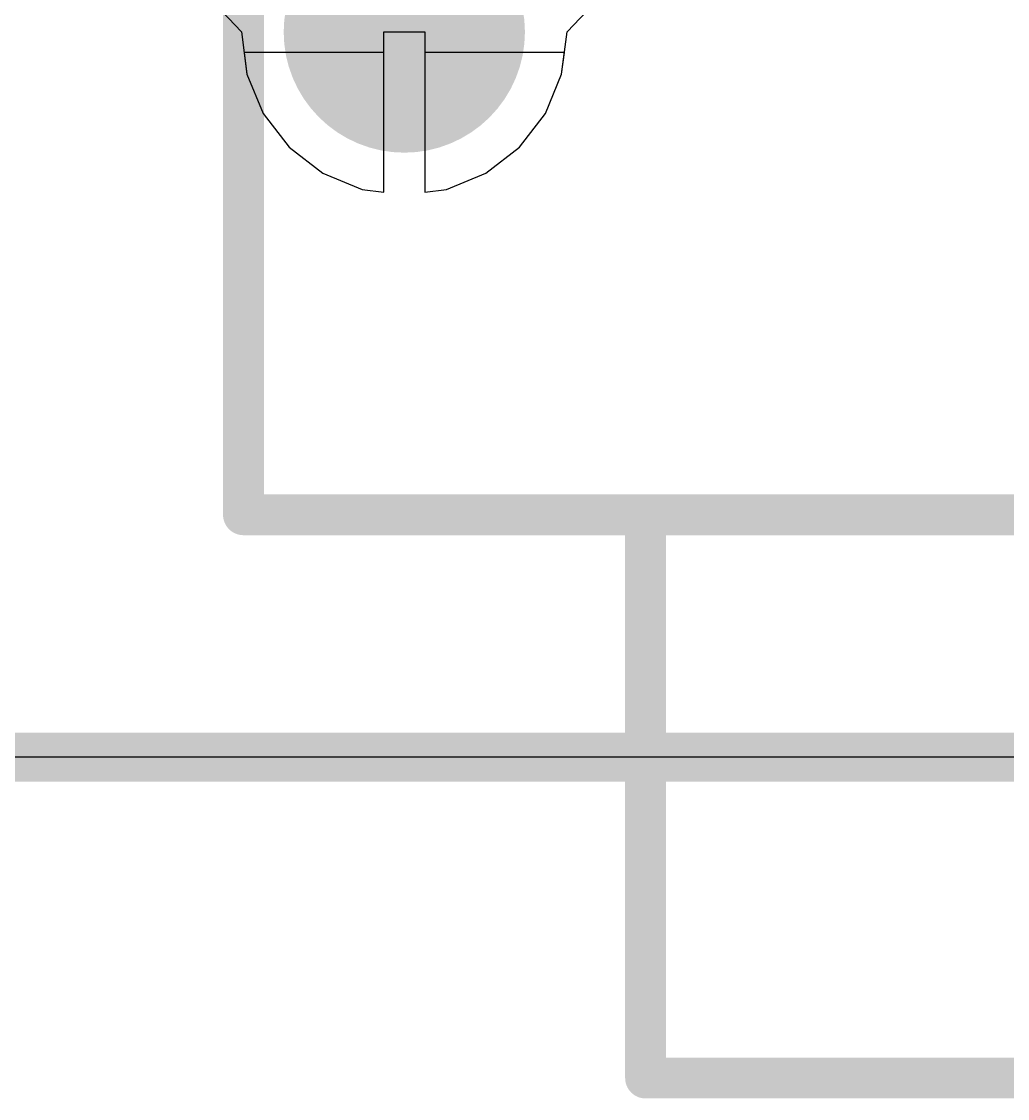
# Model space of a CAD drawing. Header units: millimetres. Extents: x 45 to 209, y 90 to 189.
# Drawn here: x 83.73 to 89.86, y 90.25 to 96.94 of the extents above; entities that cross this region are included whole.
import ezdxf

# ---------------------------------------------------------------- set-up
doc = ezdxf.new("R2010")
doc.units = ezdxf.units.MM
for name, color, linetype in [('BottomLayer', 5, 'Continuous'), ('BottomSolder', 6, 'Continuous'), ('Mechanical1', 6, 'Continuous'), ('PadHoleLayer', 156, 'Continuous'), ('TopLayer', 1, 'Continuous'), ('TopOverlay', 2, 'Continuous'), ('TopSolder', 216, 'Continuous')]:
    doc.layers.add(name, color=color, linetype=linetype)

# ---------------------------------------------------------------- blocks, each defined once
blk = doc.blocks.new('7EF2B92C_0FC9_4C85_B662_5CEC65BFCCC4_6')
at = {"layer": 'BottomSolder', "const_width": 0.0508}
blk.add_lwpolyline([(-0.0254, 5, 1), (0.0254, 5, 1)], format="xyb", close=True, dxfattribs=at)
at = {"layer": 'PadHoleLayer', "const_width": 0.75}
blk.add_lwpolyline([(-0.375, 5, 1), (0.375, 5, 1)], format="xyb", close=True, dxfattribs=at)
at = {"layer": 'TopOverlay', "const_width": 0.254}
for points in [[(-3, 6), (-3, -6)], [(-3, 6), (8, 6)], [(-6.5, 3.5), (-3, 3.5)], [(-6.5, 3.5), (-6.5, -3.5)]]:
    blk.add_lwpolyline(points, dxfattribs=at)
at = {"layer": 'TopOverlay', "const_width": 0.127}
for points in [[(-3.0635, 6, 1), (-2.9365, 6, 1)], [(-3.0635, 6, 1), (-2.9365, 6, 1)], [(-6.5635, 3.5, 1), (-6.4365, 3.5, 1)], [(-6.5635, 3.5, 1), (-6.4365, 3.5, 1)], [(-3.0635, 3.5, 1), (-2.9365, 3.5, 1)]]:
    blk.add_lwpolyline(points, format="xyb", close=True, dxfattribs=at)
at = {"layer": 'TopSolder', "const_width": 0.0508}
blk.add_lwpolyline([(-0.0254, 5, 1), (0.0254, 5, 1)], format="xyb", close=True, dxfattribs=at)

msp = doc.modelspace()

# ---------------------------------------------------------------- linework, layer by layer
at = {"layer": 'BottomLayer'}
for p, q in [((85.9828, 96.7453), (85.1139, 96.7453)), ((85.1139, 96.7453), (85.1317, 96.6102)), ((85.9828, 95.8764), (85.9828, 96.7453)), ((87.1058, 96.7453), (86.2368, 96.7453)), ((86.2368, 96.7453), (86.2368, 95.8764)), ((87.088, 96.6102), (87.1058, 96.7453)), ((85.1317, 96.6102), (85.2328, 96.366)), ((86.9868, 96.366), (87.088, 96.6102)), ((85.2328, 96.366), (85.3938, 96.1563)), ((86.8259, 96.1563), (86.9868, 96.366)), ((85.3938, 96.1563), (85.6035, 95.9953)), ((86.6162, 95.9953), (86.8259, 96.1563)), ((85.6035, 95.9953), (85.8477, 95.8942)), ((86.3719, 95.8942), (86.6162, 95.9953)), ((85.8477, 95.8942), (85.9828, 95.8764)), ((86.2368, 95.8764), (86.3719, 95.8942)), ((106.3207, 92.3656), (81.3592, 92.3656))]:
    msp.add_line(p, q, dxfattribs=at)
at = {"layer": 'Mechanical1', "const_width": 0.3048}
msp.add_lwpolyline([(81.064, 92.3656), (106.3207, 92.3656)], dxfattribs=at)
at = {"layer": 'TopLayer'}
for p, q in [((84.8274, 97.1584), (85.0972, 96.8723)), ((87.1225, 96.8723), (87.3923, 97.1584)), ((85.0972, 96.8723), (85.1317, 96.6102)), ((85.9828, 95.8764), (85.9828, 96.8723)), ((85.9828, 96.8723), (86.2368, 96.8723)), ((86.2368, 96.8723), (86.2368, 95.8764)), ((87.088, 96.6102), (87.1225, 96.8723)), ((85.1317, 96.6102), (85.2328, 96.366)), ((86.9868, 96.366), (87.088, 96.6102)), ((85.2328, 96.366), (85.3938, 96.1563)), ((86.8259, 96.1563), (86.9868, 96.366)), ((85.3938, 96.1563), (85.6035, 95.9953)), ((86.6162, 95.9953), (86.8259, 96.1563)), ((85.6035, 95.9953), (85.8477, 95.8942)), ((86.3719, 95.8942), (86.6162, 95.9953)), ((85.8477, 95.8942), (85.9828, 95.8764)), ((86.2368, 95.8764), (86.3719, 95.8942)), ((106.3207, 92.3656), (81.3207, 92.3656))]:
    msp.add_line(p, q, dxfattribs=at)

# ---------------------------------------------------------------- block references
at = {"rotation": 90}
msp.add_blockref('7EF2B92C_0FC9_4C85_B662_5CEC65BFCCC4_6', (91.1098, 96.8723), dxfattribs=at)

doc.saveas('drawing.dxf')
